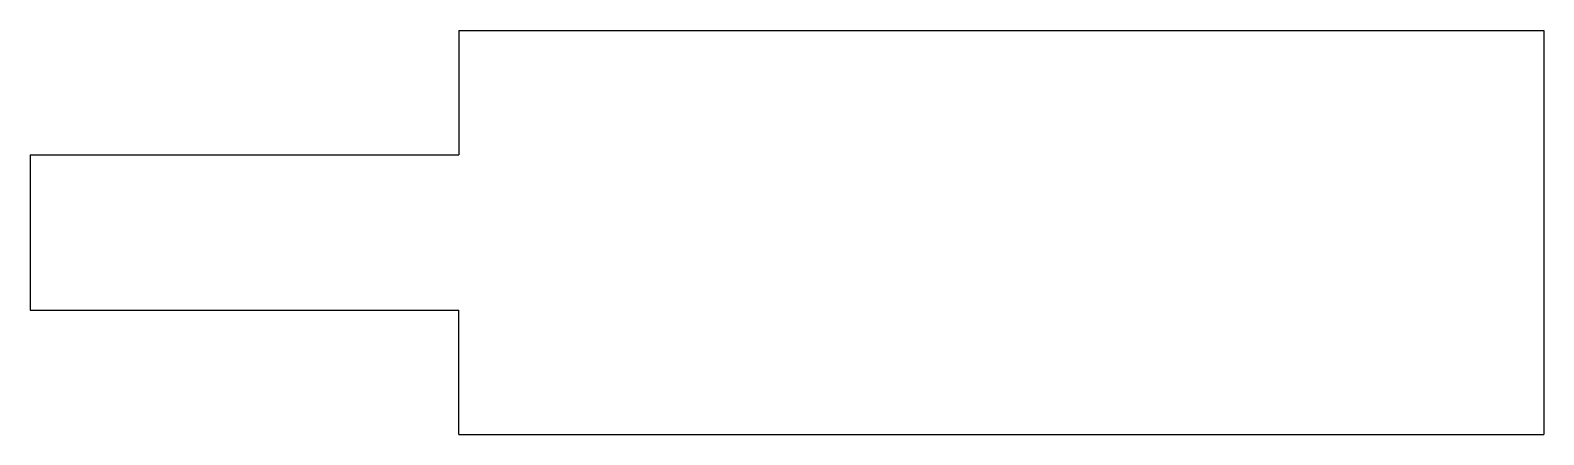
# Model space of a CAD drawing. Extents: x -8.3 to 6.3, y -2 to 2.
import ezdxf

# ---------------------------------------------------------------- set-up
doc = ezdxf.new("R2010")
doc.units = 0
doc.layers.add('VISIBLE', color=7, linetype='CONTINUOUS')

msp = doc.modelspace()

# ---------------------------------------------------------------- linework, layer by layer
at = {"layer": 'VISIBLE'}
for p, q in [((-4.175, 1.955), (6.325, 1.955)), ((-4.175, 1.955), (-4.175, 0.75)), ((6.325, 1.955), (6.325, -1.955)), ((-8.325, 0.75), (-4.175, 0.75)), ((-8.325, 0.75), (-8.325, -0.75)), ((-8.325, -0.75), (-4.175, -0.75)), ((-4.175, -1.955), (-4.175, -0.75)), ((-4.175, -1.955), (6.325, -1.955))]:
    msp.add_line(p, q, dxfattribs=at)

doc.saveas('drawing.dxf')
